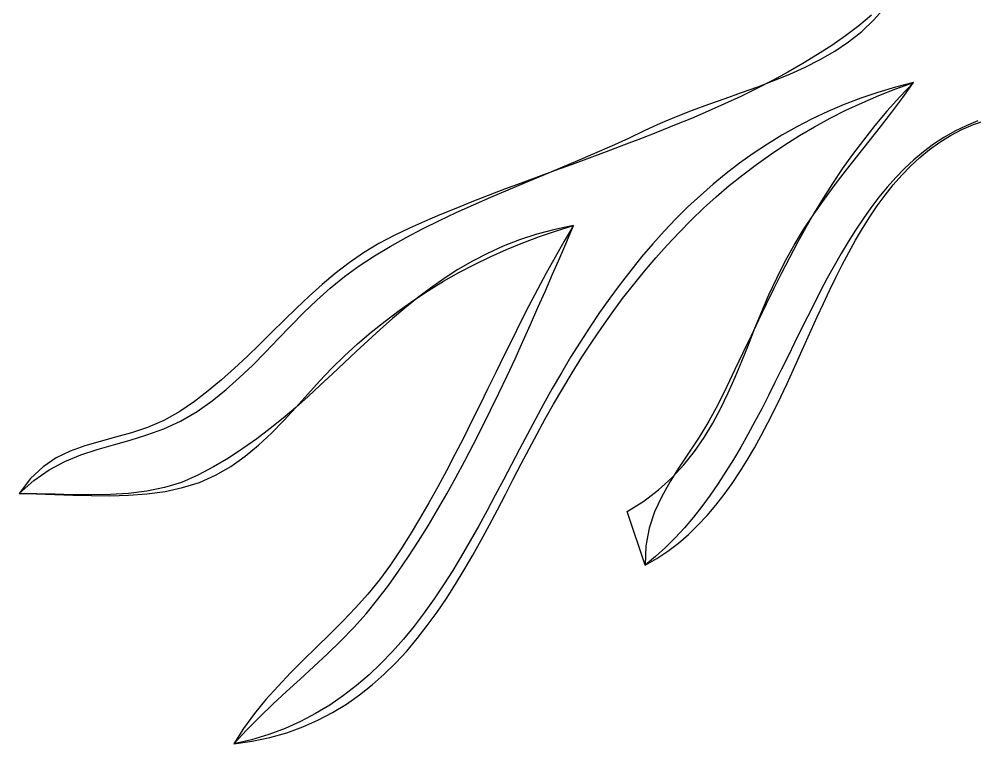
# Model space of a CAD drawing. Extents: x 0 to 411, y 0 to 483.
# Drawn here: x 87 to 140.4, y 221 to 261.5 of the extents above; entities that cross this region are included whole.
import ezdxf

# ---------------------------------------------------------------- set-up
doc = ezdxf.new("R2010")
doc.units = 0
doc.layers.add('C18', color=18, linetype='CONTINUOUS')
doc.layers.add('C7', color=7, linetype='CONTINUOUS')

msp = doc.modelspace()

# ---------------------------------------------------------------- linework, layer by layer
at = {"layer": 'C18'}
msp.add_lwpolyline([(140.6091, 255.8551), (139.9477, 255.5863), (139.3135, 255.2775), (138.7053, 254.9304), (138.1216, 254.5467), (137.5613, 254.1284), (137.023, 253.6771), (136.5055, 253.1947), (136.0074, 252.6829), (135.5274, 252.1436), (135.0643, 251.5784), (134.6167, 250.9892), (134.1834, 250.3778), (133.7631, 249.746), (133.3545, 249.0955), (132.9562, 248.4282), (132.567, 247.7457), (132.1856, 247.05), (131.8107, 246.3427), (131.4409, 245.6257), (131.0751, 244.9007), (130.7119, 244.1696), (130.35, 243.4341), (129.9881, 242.696), (129.6249, 241.9571), (129.2591, 241.2191), (128.8895, 240.4839), (128.5147, 239.7533), (128.1335, 239.029), (127.7445, 238.3127), (127.3464, 237.6064), (126.938, 236.9118), (126.5179, 236.2306), (126.085, 235.5646), (125.6377, 234.9157), (125.175, 234.2856), (124.6954, 233.6761), (124.1978, 233.0889), (123.6807, 232.526), (123.1429, 231.989), (122.5831, 231.4797), (122, 231), (121, 234), (121.9243, 234.5872), (122.7536, 235.2194), (123.4965, 235.8933), (124.1622, 236.6059), (124.7593, 237.3542), (125.2969, 238.1351), (125.7838, 238.9456), (126.229, 239.7825), (126.6413, 240.6428), (127.0297, 241.5234), (127.403, 242.4214), (127.7701, 243.3335), (128.14, 244.2567), (128.5215, 245.1881), (128.9235, 246.1245), (129.355, 247.0628), (129.8248, 248), (130.3251, 248.9005), (130.8611, 249.7764), (131.4274, 250.6312), (132.0187, 251.4689), (132.6295, 252.2931), (133.2545, 253.1075), (133.8883, 253.916), (134.5254, 254.7223), (135.1605, 255.53), (135.7882, 256.3431), (136.4032, 257.1651), (137, 258), (135.9922, 257.7408), (135.011, 257.4492), (134.0558, 257.1259), (133.126, 256.7716), (132.2209, 256.3871), (131.34, 255.9731), (130.4825, 255.5304), (129.6479, 255.0596), (128.8356, 254.5615), (128.045, 254.0369), (127.2753, 253.4864), (126.5261, 252.9109), (125.7967, 252.3109), (125.0864, 251.6874), (124.3947, 251.041), (123.7209, 250.3724), (123.0644, 249.6825), (122.4247, 248.9718), (121.8009, 248.2412), (121.1927, 247.4914), (120.5993, 246.7231), (120.0201, 245.9371), (119.4545, 245.1341), (118.9018, 244.3148), (118.3615, 243.4799), (117.833, 242.6303), (117.3156, 241.7666), (116.8087, 240.8896), (116.3117, 240), (115.8611, 239.17), (115.414, 238.3296), (114.9684, 237.4813), (114.5226, 236.6274), (114.0746, 235.7706), (113.6228, 234.9133), (113.1651, 234.058), (112.7, 233.2073), (112.2254, 232.3636), (111.7396, 231.5294), (111.2408, 230.7073), (110.7272, 229.8997), (110.1968, 229.1092), (109.648, 228.3383), (109.0788, 227.5894), (108.4875, 226.865), (107.8722, 226.1677), (107.2311, 225.5), (106.5623, 224.8644), (105.8642, 224.2633), (105.1347, 223.6994), (104.3722, 223.175), (103.5748, 222.6926), (102.7406, 222.2549), (101.8678, 221.8643), (100.9547, 221.5232), (99.9993, 221.2343), (99, 221), (99.704, 221.7639), (100.4344, 222.502), (101.1842, 223.221), (101.9465, 223.9276), (102.7147, 224.6286), (103.4817, 225.3305), (104.2409, 226.0402), (104.9852, 226.7642), (105.7081, 227.5095), (106.4025, 228.2825), (107.0617, 229.0902), (107.6446, 229.8654), (108.2163, 230.6665), (108.7771, 231.4917), (109.3271, 232.3389), (109.8665, 233.2061), (110.3955, 234.0914), (110.9144, 234.9928), (111.4233, 235.9084), (111.9225, 236.8361), (112.4121, 237.7741), (112.8923, 238.7202), (113.3634, 239.6727), (113.8256, 240.6294), (114.279, 241.5885), (114.7239, 242.5479), (115.1604, 243.5058), (115.5888, 244.46), (116.0093, 245.4087), (116.4221, 246.3499), (116.8273, 247.2815), (117.2252, 248.2018), (117.616, 249.1086), (118, 250), (116.9427, 249.7807), (115.9357, 249.5117), (114.9754, 249.1962), (114.0584, 248.8373), (113.1813, 248.4383), (112.3405, 248.0024), (111.5328, 247.5328), (110.7546, 247.0328), (110.0024, 246.5055), (109.2729, 245.9543), (108.5626, 245.3822), (107.868, 244.7925), (107.1857, 244.1885), (106.5123, 243.5733), (105.8442, 242.9503), (105.1782, 242.3225), (104.5107, 241.6932), (103.8382, 241.0657), (103.1574, 240.4432), (102.4647, 239.8288), (101.7568, 239.2258), (101.0302, 238.6375), (100.2815, 238.0669), (99.5071, 237.5175), (98.7037, 236.9923), (97.8678, 236.4946), (96.9961, 236.0277), (96.079, 235.6325), (95.1222, 235.3418), (94.1337, 235.1408), (93.1215, 235.0146), (92.0936, 234.9485), (91.0581, 234.9276), (90.023, 234.9371), (88.9962, 234.9622), (87.9859, 234.9881), (87, 235), (87.8281, 235.744), (88.6814, 236.3326), (89.5567, 236.7959), (90.4508, 237.164), (91.3603, 237.467), (92.2821, 237.7349), (93.2128, 237.9979), (94.1493, 238.2861), (95.0883, 238.6295), (96.0264, 239.0583), (96.9606, 239.6026), (97.7873, 240.1882), (98.5742, 240.8221), (99.3293, 241.4949), (100.0605, 242.1972), (100.776, 242.9196), (101.4836, 243.6528), (102.1915, 244.3872), (102.9076, 245.1136), (103.6399, 245.8226), (104.3965, 246.5046), (105.1854, 247.1505), (106.0146, 247.7507), (106.8672, 248.3027), (107.7443, 248.8289), (108.643, 249.3318), (109.5606, 249.8138), (110.4946, 250.2775), (111.4423, 250.7254), (112.4009, 251.16), (113.3677, 251.584), (114.3402, 251.9997), (115.3156, 252.4098), (116.2912, 252.8167), (117.2644, 253.223), (118.2324, 253.6313), (119.1927, 254.044), (120.1425, 254.4637), (121.0791, 254.8928), (122, 255.3341), (122.8612, 255.7339), (123.7441, 256.1042), (124.6434, 256.4522), (125.5538, 256.7851), (126.4699, 257.11), (127.3867, 257.434), (128.2987, 257.7645), (129.2007, 258.1086), (130.0874, 258.4734), (130.9537, 258.8661), (131.7941, 259.2939), (132.6035, 259.764), (133.3765, 260.2835), (134.1079, 260.8597), (134.7925, 261.4998), (135.4249, 262.2108)], dxfattribs=at)
at = {"layer": 'C7'}
msp.add_lwpolyline([(134.6602, 261.7625), (133.9442, 261.1795), (133.1999, 260.6189), (132.429, 260.0795), (131.6332, 259.5602), (130.8143, 259.0599), (129.9742, 258.5774), (129.1144, 258.1118), (128.2369, 257.6617), (127.3434, 257.2262), (126.4356, 256.8042), (125.5153, 256.3944), (124.5843, 255.9957), (123.6443, 255.6072), (122.6971, 255.2275), (121.7444, 254.8557), (120.7881, 254.4906), (119.8298, 254.1311), (118.8714, 253.776), (117.9146, 253.4243), (116.9612, 253.0749), (116.0129, 252.7265), (115.0716, 252.3782), (114.1389, 252.0287), (113.2166, 251.6771), (112.3065, 251.322), (111.4104, 250.9625), (110.5299, 250.5974), (109.667, 250.2256), (108.8233, 249.846), (108.0007, 249.4575), (107.1055, 248.9861), (106.2571, 248.4683), (105.4496, 247.9099), (104.6771, 247.3166), (103.9337, 246.6944), (103.2135, 246.0491), (102.5105, 245.3864), (101.8188, 244.7121), (101.1326, 244.0322), (100.4459, 243.3525), (99.7529, 242.6786), (99.0475, 242.0166), (98.324, 241.3721), (97.5764, 240.7511), (96.7988, 240.1593), (95.9853, 239.6026), (95.0844, 239.095), (94.1821, 238.7075), (93.2843, 238.406), (92.3972, 238.1563), (91.527, 237.9245), (90.6796, 237.6764), (89.8612, 237.378), (89.078, 236.9952), (88.336, 236.494), (87.6412, 235.8403), (87, 235), (87.9719, 234.9868), (88.974, 234.9559), (89.9979, 234.9204), (91.0354, 234.8932), (92.0783, 234.8874), (93.1182, 234.9158), (94.147, 234.9916), (95.1564, 235.1276), (96.138, 235.337), (97.0837, 235.6327), (97.9853, 236.0277), (98.8397, 236.5218), (99.6388, 237.0888), (100.392, 237.7157), (101.1087, 238.3897), (101.7983, 239.0978), (102.4703, 239.8272), (103.134, 240.5649), (103.7988, 241.298), (104.4742, 242.0137), (105.1697, 242.699), (105.9163, 243.3792), (106.679, 244.0318), (107.4576, 244.6568), (108.252, 245.2541), (109.062, 245.8237), (109.8876, 246.3657), (110.7286, 246.88), (111.585, 247.3667), (112.4566, 247.8258), (113.3433, 248.2572), (114.245, 248.661), (115.1617, 249.0372), (116.0931, 249.3857), (117.0392, 249.7066), (118, 250), (117.474, 249.1212), (116.9633, 248.2317), (116.4662, 247.3328), (115.9808, 246.4256), (115.5052, 245.5117), (115.0377, 244.5921), (114.5764, 243.6683), (114.1196, 242.7415), (113.6653, 241.813), (113.2119, 240.8842), (112.7573, 239.9563), (112.3, 239.0307), (111.8379, 238.1085), (111.3693, 237.1912), (110.8925, 236.2801), (110.4054, 235.3763), (109.9065, 234.4813), (109.3937, 233.5963), (108.8653, 232.7227), (108.3196, 231.8616), (107.7546, 231.0146), (107.1413, 230.1751), (106.4877, 229.3749), (105.802, 228.6064), (105.0925, 227.862), (104.3674, 227.1342), (103.635, 226.4154), (102.9036, 225.698), (102.1815, 224.9745), (101.477, 224.2373), (100.7983, 223.4788), (100.1537, 222.6914), (99.5515, 221.8677), (99, 221), (100.0346, 221.1492), (101.0208, 221.359), (101.9604, 221.6268), (102.8556, 221.9498), (103.7084, 222.3252), (104.521, 222.7503), (105.2954, 223.2225), (106.0337, 223.739), (106.738, 224.2971), (107.4103, 224.894), (108.0527, 225.5271), (108.6672, 226.1935), (109.2561, 226.8907), (109.8213, 227.6159), (110.3649, 228.3663), (110.889, 229.1392), (111.3957, 229.932), (111.8871, 230.7418), (112.3651, 231.566), (112.832, 232.4019), (113.2898, 233.2467), (113.7405, 234.0977), (114.1862, 234.9522), (114.629, 235.8074), (115.0711, 236.6607), (115.5144, 237.5094), (115.961, 238.3506), (116.413, 239.1817), (116.8726, 240), (117.392, 240.8917), (117.9217, 241.7682), (118.4622, 242.6292), (119.0141, 243.4741), (119.5777, 244.3027), (120.1536, 245.1146), (120.7425, 245.9095), (121.3447, 246.6868), (121.9608, 247.4464), (122.5913, 248.1877), (123.2368, 248.9105), (123.8977, 249.6144), (124.5746, 250.2989), (125.2681, 250.9638), (125.9785, 251.6087), (126.7065, 252.2331), (127.4525, 252.8368), (128.2172, 253.4193), (129.0009, 253.9803), (129.8042, 254.5194), (130.6277, 255.0363), (131.4719, 255.5305), (132.3373, 256.0017), (133.2243, 256.4496), (134.1336, 256.8737), (135.0656, 257.2737), (136.0209, 257.6493), (137, 258), (136.2369, 257.1957), (135.5178, 256.3926), (134.8397, 255.5895), (134.1995, 254.7855), (133.594, 253.9796), (133.02, 253.1709), (132.4746, 252.3582), (131.9545, 251.5406), (131.4567, 250.7171), (130.978, 249.8868), (130.5154, 249.0485), (130.0657, 248.2014), (129.6257, 247.3445), (129.1924, 246.4767), (128.7627, 245.597), (128.3335, 244.7045), (127.9015, 243.7982), (127.4638, 242.877), (127.0172, 241.94), (126.5585, 240.9862), (126.0848, 240.0146), (125.5698, 239.0551), (125.0218, 238.1611), (124.4619, 237.313), (123.9114, 236.4909), (123.3917, 235.6752), (122.924, 234.846), (122.5297, 233.9836), (122.23, 233.0683), (122.0463, 232.0803), (122, 231), (122.6487, 231.373), (123.2667, 231.7846), (123.8556, 232.2326), (124.417, 232.7149), (124.9524, 233.2296), (125.4635, 233.7744), (125.9518, 234.3473), (126.419, 234.9463), (126.8665, 235.5692), (127.2961, 236.2139), (127.7093, 236.8784), (128.1077, 237.5605), (128.4928, 238.2582), (128.8664, 238.9695), (129.2298, 239.6921), (129.5849, 240.4241), (129.9331, 241.1633), (130.276, 241.9076), (130.6152, 242.6551), (130.9524, 243.4035), (131.289, 244.1508), (131.6267, 244.8949), (131.9672, 245.6337), (132.3119, 246.3652), (132.6624, 247.0872), (133.0204, 247.7977), (133.3875, 248.4945), (133.7651, 249.1757), (134.155, 249.8391), (134.5587, 250.4826), (134.9778, 251.1041), (135.414, 251.7015), (135.8686, 252.2729), (136.3435, 252.816), (136.8401, 253.3288), (137.3601, 253.8092), (137.905, 254.2551), (138.4764, 254.6644), (139.076, 255.0351), (139.7053, 255.3651), (140.3659, 255.6522), (141.0593, 255.8944)], dxfattribs=at)

doc.saveas('drawing.dxf')
